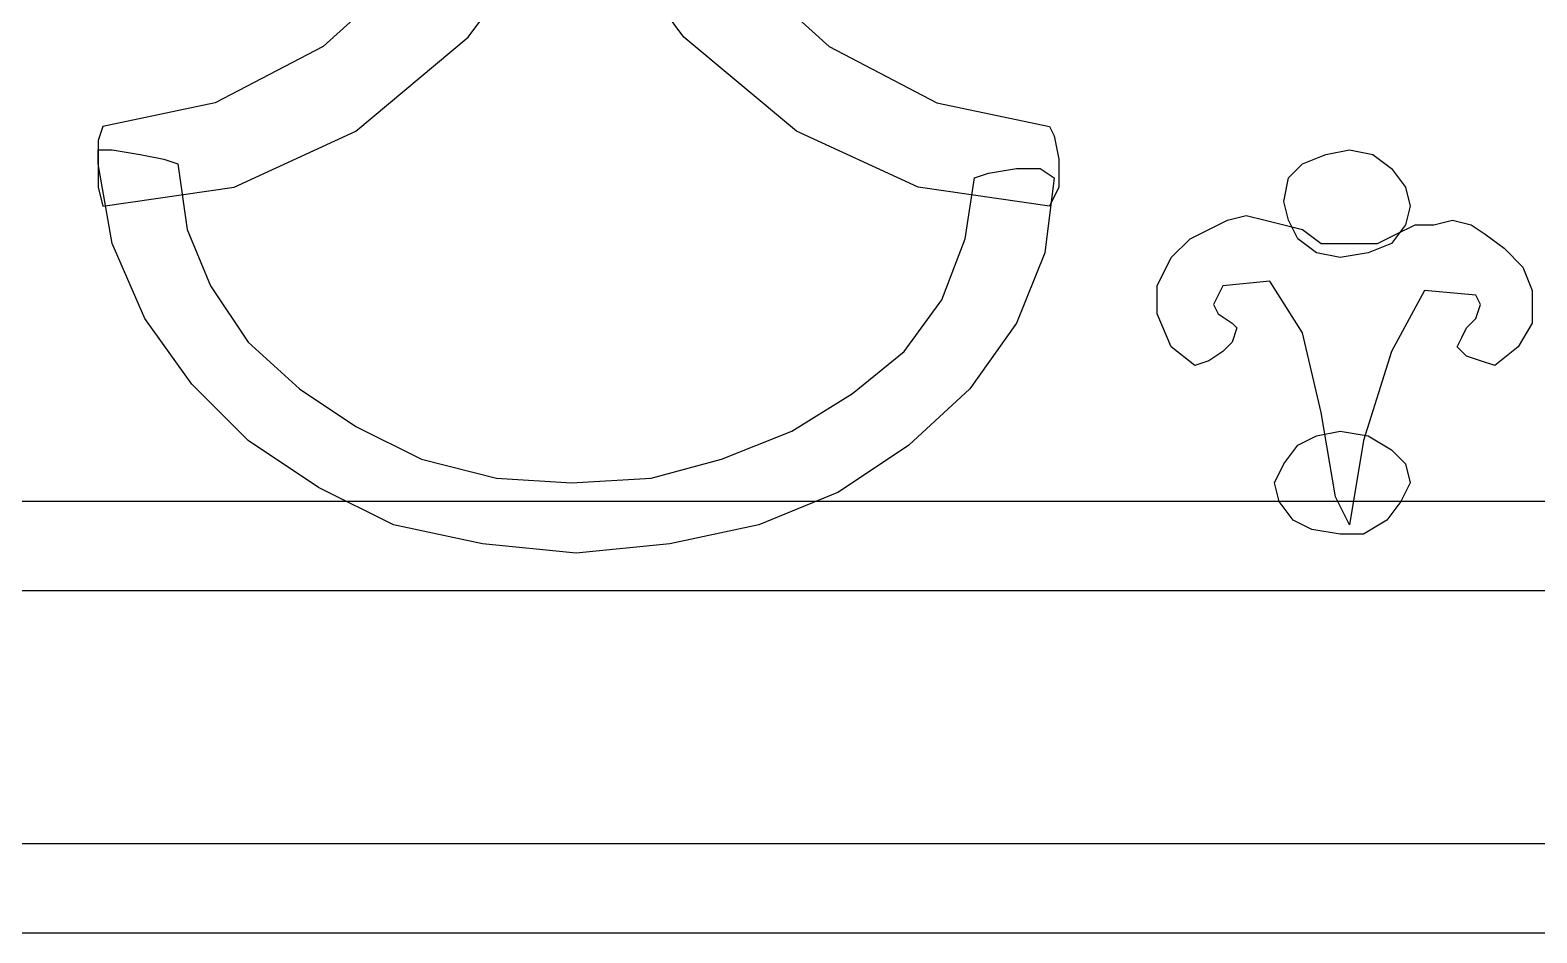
# Model space of a CAD drawing. Header units: centimetres. Extents: x -67 to 70, y -37 to 40.
# Drawn here: x -35.87 to -8.71, y -32.12 to -15.85 of the extents above; entities that cross this region are included whole.
import ezdxf

# ---------------------------------------------------------------- set-up
doc = ezdxf.new("R2010")
doc.units = ezdxf.units.CM
doc.header["$MEASUREMENT"] = 0
doc.layers.add('layer 1', color=7, linetype='Continuous')

msp = doc.modelspace()

# ---------------------------------------------------------------- linework, layer by layer
at = {"layer": 'layer 1', "color": 108}
for points, knots in [([(-22.90514, -0.69415), (-22.90514, -0.69415), (-23.15854, -4.41068), (-23.15854, -4.41068), (-23.15854, -4.41068), (-23.15854, -4.41068), (-23.83427, -7.8738), (-23.83427, -7.8738), (-23.83427, -7.8738), (-23.83427, -7.8738), (-24.84787, -10.99906), (-24.84787, -10.99906), (-24.84787, -10.99906), (-24.84787, -10.99906), (-26.2838, -13.70198), (-26.2838, -13.70198), (-26.2838, -13.70198), (-26.2838, -13.70198), (-27.97312, -15.98257), (-27.97312, -15.98257), (-27.97312, -15.98257), (-27.97312, -15.98257), (-30.00032, -17.6719), (-30.00032, -17.6719), (-30.00032, -17.6719), (-30.00032, -17.6719), (-32.19644, -18.6855), (-32.19644, -18.6855), (-32.19644, -18.6855), (-32.19644, -18.6855), (-34.5615, -19.02336), (-34.5615, -19.02336), (-34.5615, -19.02336), (-34.5615, -19.02336), (-34.64597, -18.6855), (-34.64597, -18.6855), (-34.64597, -18.6855), (-34.64597, -18.6855), (-34.64597, -18.26317), (-34.64597, -18.26317), (-34.64597, -18.26317), (-34.64597, -18.26317), (-34.64597, -17.84083), (-34.64597, -17.84083), (-34.64597, -17.84083), (-34.64597, -17.84083), (-34.5615, -17.58744), (-34.5615, -17.58744), (-34.5615, -17.58744), (-34.5615, -17.58744), (-32.53431, -17.1651), (-32.53431, -17.1651), (-32.53431, -17.1651), (-32.53431, -17.1651), (-30.59158, -16.15151), (-30.59158, -16.15151), (-30.59158, -16.15151), (-30.59158, -16.15151), (-28.81779, -14.54664), (-28.81779, -14.54664), (-28.81779, -14.54664), (-28.81779, -14.54664), (-27.21293, -12.43498), (-27.21293, -12.43498), (-27.21293, -12.43498), (-27.21293, -12.43498), (-25.94593, -9.90099), (-25.94593, -9.90099), (-25.94593, -9.90099), (-25.94593, -9.90099), (-25.0168, -7.02913), (-25.0168, -7.02913), (-25.0168, -7.02913), (-25.0168, -7.02913), (-24.42553, -3.81941), (-24.42553, -3.81941), (-24.42553, -3.81941), (-24.42553, -3.81941), (-24.34107, -0.52522), (-24.34107, -0.52522), (-24.34107, -0.52522), (-24.34107, -0.52522), (-24.51, 2.60004), (-24.51, 2.60004), (-24.51, 2.60004), (-24.51, 2.60004), (-25.18573, 5.64083), (-25.18573, 5.64083), (-25.18573, 5.64083), (-25.18573, 5.64083), (-26.19933, 8.51268), (-26.19933, 8.51268), (-26.19933, 8.51268), (-26.19933, 8.51268), (-27.46633, 11.04668), (-27.46633, 11.04668), (-27.46633, 11.04668), (-27.46633, 11.04668), (-29.07119, 13.32727), (-29.07119, 13.32727), (-29.07119, 13.32727), (-29.07119, 13.32727), (-30.84498, 15.0166), (-30.84498, 15.0166), (-30.84498, 15.0166), (-30.84498, 15.0166), (-32.70324, 16.28359), (-32.70324, 16.28359), (-32.70324, 16.28359), (-32.70324, 16.28359), (-34.64597, 16.79039), (-34.64597, 16.79039), (-34.64597, 16.79039), (-34.64597, 16.79039), (-34.73044, 16.95932), (-34.73044, 16.95932), (-34.73044, 16.95932), (-34.73044, 16.95932), (-34.73044, 17.29719), (-34.73044, 17.29719), (-34.73044, 17.29719), (-34.73044, 17.29719), (-34.64597, 17.71952), (-34.64597, 17.71952), (-34.64597, 17.71952), (-34.64597, 17.71952), (-34.64597, 17.97292), (-34.64597, 17.97292), (-34.64597, 17.97292), (-34.64597, 17.97292), (-32.11198, 17.46612), (-32.11198, 17.46612), (-32.11198, 17.46612), (-32.11198, 17.46612), (-29.83138, 16.11466), (-29.83138, 16.11466), (-29.83138, 16.11466), (-29.83138, 16.11466), (-27.80419, 14.08747), (-27.80419, 14.08747), (-27.80419, 14.08747), (-27.80419, 14.08747), (-26.11486, 11.55347), (-26.11486, 11.55347), (-26.11486, 11.55347), (-26.11486, 11.55347), (-24.7634, 8.68162), (-24.7634, 8.68162), (-24.7634, 8.68162), (-24.7634, 8.68162), (-23.7498, 5.64083), (-23.7498, 5.64083), (-23.7498, 5.64083), (-23.7498, 5.64083), (-23.15854, 2.4311), (-23.15854, 2.4311), (-23.15854, 2.4311), (-23.15854, 2.4311), (-22.90514, -0.69415), (-22.90514, -0.69415)], [0, 0, 0, 0, 0.025, 0.025, 0.025, 0.025, 0.05, 0.05, 0.05, 0.05, 0.075, 0.075, 0.075, 0.075, 0.1, 0.1, 0.1, 0.1, 0.125, 0.125, 0.125, 0.125, 0.15, 0.15, 0.15, 0.15, 0.175, 0.175, 0.175, 0.175, 0.2, 0.2, 0.2, 0.2, 0.225, 0.225, 0.225, 0.225, 0.25, 0.25, 0.25, 0.25, 0.275, 0.275, 0.275, 0.275, 0.3, 0.3, 0.3, 0.3, 0.325, 0.325, 0.325, 0.325, 0.35, 0.35, 0.35, 0.35, 0.375, 0.375, 0.375, 0.375, 0.4, 0.4, 0.4, 0.4, 0.425, 0.425, 0.425, 0.425, 0.45, 0.45, 0.45, 0.45, 0.475, 0.475, 0.475, 0.475, 0.5, 0.5, 0.5, 0.5, 0.525, 0.525, 0.525, 0.525, 0.55, 0.55, 0.55, 0.55, 0.575, 0.575, 0.575, 0.575, 0.6, 0.6, 0.6, 0.6, 0.625, 0.625, 0.625, 0.625, 0.65, 0.65, 0.65, 0.65, 0.675, 0.675, 0.675, 0.675, 0.7, 0.7, 0.7, 0.7, 0.725, 0.725, 0.725, 0.725, 0.75, 0.75, 0.75, 0.75, 0.775, 0.775, 0.775, 0.775, 0.8, 0.8, 0.8, 0.8, 0.825, 0.825, 0.825, 0.825, 0.85, 0.85, 0.85, 0.85, 0.875, 0.875, 0.875, 0.875, 0.9, 0.9, 0.9, 0.9, 0.925, 0.925, 0.925, 0.925, 0.95, 0.95, 0.95, 0.95, 0.975, 0.975, 0.975, 0.975, 1, 1, 1, 1]), ([(-29.15565, -0.69415), (-29.15565, -0.69415), (-28.90225, -4.41068), (-28.90225, -4.41068), (-28.90225, -4.41068), (-28.90225, -4.41068), (-28.22652, -7.8738), (-28.22652, -7.8738), (-28.22652, -7.8738), (-28.22652, -7.8738), (-27.21293, -10.99906), (-27.21293, -10.99906), (-27.21293, -10.99906), (-27.21293, -10.99906), (-25.777, -13.70198), (-25.777, -13.70198), (-25.777, -13.70198), (-25.777, -13.70198), (-24.08767, -15.98257), (-24.08767, -15.98257), (-24.08767, -15.98257), (-24.08767, -15.98257), (-22.06048, -17.6719), (-22.06048, -17.6719), (-22.06048, -17.6719), (-22.06048, -17.6719), (-19.86435, -18.6855), (-19.86435, -18.6855), (-19.86435, -18.6855), (-19.86435, -18.6855), (-17.49929, -19.02336), (-17.49929, -19.02336), (-17.49929, -19.02336), (-17.49929, -19.02336), (-17.33036, -18.6855), (-17.33036, -18.6855), (-17.33036, -18.6855), (-17.33036, -18.6855), (-17.33036, -18.1787), (-17.33036, -18.1787), (-17.33036, -18.1787), (-17.33036, -18.1787), (-17.41482, -17.75637), (-17.41482, -17.75637), (-17.41482, -17.75637), (-17.41482, -17.75637), (-17.49929, -17.58744), (-17.49929, -17.58744), (-17.49929, -17.58744), (-17.49929, -17.58744), (-19.52648, -17.1651), (-19.52648, -17.1651), (-19.52648, -17.1651), (-19.52648, -17.1651), (-21.46921, -16.15151), (-21.46921, -16.15151), (-21.46921, -16.15151), (-21.46921, -16.15151), (-23.24301, -14.54664), (-23.24301, -14.54664), (-23.24301, -14.54664), (-23.24301, -14.54664), (-24.7634, -12.43498), (-24.7634, -12.43498), (-24.7634, -12.43498), (-24.7634, -12.43498), (-26.11486, -9.90099), (-26.11486, -9.90099), (-26.11486, -9.90099), (-26.11486, -9.90099), (-27.04399, -7.02913), (-27.04399, -7.02913), (-27.04399, -7.02913), (-27.04399, -7.02913), (-27.63526, -3.81941), (-27.63526, -3.81941), (-27.63526, -3.81941), (-27.63526, -3.81941), (-27.71972, -0.52522), (-27.71972, -0.52522), (-27.71972, -0.52522), (-27.71972, -0.52522), (-27.46633, 2.60004), (-27.46633, 2.60004), (-27.46633, 2.60004), (-27.46633, 2.60004), (-26.87506, 5.64083), (-26.87506, 5.64083), (-26.87506, 5.64083), (-26.87506, 5.64083), (-25.86146, 8.51268), (-25.86146, 8.51268), (-25.86146, 8.51268), (-25.86146, 8.51268), (-24.51, 11.04668), (-24.51, 11.04668), (-24.51, 11.04668), (-24.51, 11.04668), (-22.98961, 13.32727), (-22.98961, 13.32727), (-22.98961, 13.32727), (-22.98961, 13.32727), (-21.30028, 15.0166), (-21.30028, 15.0166), (-21.30028, 15.0166), (-21.30028, 15.0166), (-19.44202, 16.28359), (-19.44202, 16.28359), (-19.44202, 16.28359), (-19.44202, 16.28359), (-17.49929, 16.79039), (-17.49929, 16.79039), (-17.49929, 16.79039), (-17.49929, 16.79039), (-17.24589, 16.95932), (-17.24589, 16.95932), (-17.24589, 16.95932), (-17.24589, 16.95932), (-17.24589, 17.29719), (-17.24589, 17.29719), (-17.24589, 17.29719), (-17.24589, 17.29719), (-17.33036, 17.71952), (-17.33036, 17.71952), (-17.33036, 17.71952), (-17.33036, 17.71952), (-17.41482, 17.97292), (-17.41482, 17.97292), (-17.41482, 17.97292), (-17.41482, 17.97292), (-19.94882, 17.46612), (-19.94882, 17.46612), (-19.94882, 17.46612), (-19.94882, 17.46612), (-22.22941, 16.11466), (-22.22941, 16.11466), (-22.22941, 16.11466), (-22.22941, 16.11466), (-24.2566, 14.08747), (-24.2566, 14.08747), (-24.2566, 14.08747), (-24.2566, 14.08747), (-25.94593, 11.55347), (-25.94593, 11.55347), (-25.94593, 11.55347), (-25.94593, 11.55347), (-27.29739, 8.68162), (-27.29739, 8.68162), (-27.29739, 8.68162), (-27.29739, 8.68162), (-28.22652, 5.64083), (-28.22652, 5.64083), (-28.22652, 5.64083), (-28.22652, 5.64083), (-28.90225, 2.4311), (-28.90225, 2.4311), (-28.90225, 2.4311), (-28.90225, 2.4311), (-29.15565, -0.69415), (-29.15565, -0.69415)], [0, 0, 0, 0, 0.025, 0.025, 0.025, 0.025, 0.05, 0.05, 0.05, 0.05, 0.075, 0.075, 0.075, 0.075, 0.1, 0.1, 0.1, 0.1, 0.125, 0.125, 0.125, 0.125, 0.15, 0.15, 0.15, 0.15, 0.175, 0.175, 0.175, 0.175, 0.2, 0.2, 0.2, 0.2, 0.225, 0.225, 0.225, 0.225, 0.25, 0.25, 0.25, 0.25, 0.275, 0.275, 0.275, 0.275, 0.3, 0.3, 0.3, 0.3, 0.325, 0.325, 0.325, 0.325, 0.35, 0.35, 0.35, 0.35, 0.375, 0.375, 0.375, 0.375, 0.4, 0.4, 0.4, 0.4, 0.425, 0.425, 0.425, 0.425, 0.45, 0.45, 0.45, 0.45, 0.475, 0.475, 0.475, 0.475, 0.5, 0.5, 0.5, 0.5, 0.525, 0.525, 0.525, 0.525, 0.55, 0.55, 0.55, 0.55, 0.575, 0.575, 0.575, 0.575, 0.6, 0.6, 0.6, 0.6, 0.625, 0.625, 0.625, 0.625, 0.65, 0.65, 0.65, 0.65, 0.675, 0.675, 0.675, 0.675, 0.7, 0.7, 0.7, 0.7, 0.725, 0.725, 0.725, 0.725, 0.75, 0.75, 0.75, 0.75, 0.775, 0.775, 0.775, 0.775, 0.8, 0.8, 0.8, 0.8, 0.825, 0.825, 0.825, 0.825, 0.85, 0.85, 0.85, 0.85, 0.875, 0.875, 0.875, 0.875, 0.9, 0.9, 0.9, 0.9, 0.925, 0.925, 0.925, 0.925, 0.95, 0.95, 0.95, 0.95, 0.975, 0.975, 0.975, 0.975, 1, 1, 1, 1]), ([(-26.0304, -25.27388), (-26.0304, -25.27388), (-24.34107, -25.10495), (-24.34107, -25.10495), (-24.34107, -25.10495), (-24.34107, -25.10495), (-22.73621, -24.76708), (-22.73621, -24.76708), (-22.73621, -24.76708), (-22.73621, -24.76708), (-21.30028, -24.17581), (-21.30028, -24.17581), (-21.30028, -24.17581), (-21.30028, -24.17581), (-20.03328, -23.33115), (-20.03328, -23.33115), (-20.03328, -23.33115), (-20.03328, -23.33115), (-18.93522, -22.31755), (-18.93522, -22.31755), (-18.93522, -22.31755), (-18.93522, -22.31755), (-18.09055, -21.13502), (-18.09055, -21.13502), (-18.09055, -21.13502), (-18.09055, -21.13502), (-17.58376, -19.86803), (-17.58376, -19.86803), (-17.58376, -19.86803), (-17.58376, -19.86803), (-17.41482, -18.51657), (-17.41482, -18.51657), (-17.41482, -18.51657), (-17.41482, -18.51657), (-17.66822, -18.34763), (-17.66822, -18.34763), (-17.66822, -18.34763), (-17.66822, -18.34763), (-18.09055, -18.34763), (-18.09055, -18.34763), (-18.09055, -18.34763), (-18.09055, -18.34763), (-18.59735, -18.4321), (-18.59735, -18.4321), (-18.59735, -18.4321), (-18.59735, -18.4321), (-18.85075, -18.51657), (-18.85075, -18.51657), (-18.85075, -18.51657), (-18.85075, -18.51657), (-19.01968, -19.61463), (-19.01968, -19.61463), (-19.01968, -19.61463), (-19.01968, -19.61463), (-19.44202, -20.71269), (-19.44202, -20.71269), (-19.44202, -20.71269), (-19.44202, -20.71269), (-20.11775, -21.64182), (-20.11775, -21.64182), (-20.11775, -21.64182), (-20.11775, -21.64182), (-21.04688, -22.40202), (-21.04688, -22.40202), (-21.04688, -22.40202), (-21.04688, -22.40202), (-22.14494, -23.07775), (-22.14494, -23.07775), (-22.14494, -23.07775), (-22.14494, -23.07775), (-23.41194, -23.58455), (-23.41194, -23.58455), (-23.41194, -23.58455), (-23.41194, -23.58455), (-24.67893, -23.92242), (-24.67893, -23.92242), (-24.67893, -23.92242), (-24.67893, -23.92242), (-26.11486, -24.00688), (-26.11486, -24.00688), (-26.11486, -24.00688), (-26.11486, -24.00688), (-27.46633, -23.92242), (-27.46633, -23.92242), (-27.46633, -23.92242), (-27.46633, -23.92242), (-28.81779, -23.58455), (-28.81779, -23.58455), (-28.81779, -23.58455), (-28.81779, -23.58455), (-30.00032, -22.99329), (-30.00032, -22.99329), (-30.00032, -22.99329), (-30.00032, -22.99329), (-31.01391, -22.31755), (-31.01391, -22.31755), (-31.01391, -22.31755), (-31.01391, -22.31755), (-31.94305, -21.47289), (-31.94305, -21.47289), (-31.94305, -21.47289), (-31.94305, -21.47289), (-32.61878, -20.45929), (-32.61878, -20.45929), (-32.61878, -20.45929), (-32.61878, -20.45929), (-33.04111, -19.4457), (-33.04111, -19.4457), (-33.04111, -19.4457), (-33.04111, -19.4457), (-33.21004, -18.26317), (-33.21004, -18.26317), (-33.21004, -18.26317), (-33.21004, -18.26317), (-33.46344, -18.1787), (-33.46344, -18.1787), (-33.46344, -18.1787), (-33.46344, -18.1787), (-33.88577, -18.09423), (-33.88577, -18.09423), (-33.88577, -18.09423), (-33.88577, -18.09423), (-34.39257, -18.00977), (-34.39257, -18.00977), (-34.39257, -18.00977), (-34.39257, -18.00977), (-34.64597, -18.00977), (-34.64597, -18.00977), (-34.64597, -18.00977), (-34.64597, -18.00977), (-34.64597, -18.09423), (-34.64597, -18.09423), (-34.64597, -18.09423), (-34.64597, -18.09423), (-34.64597, -18.1787), (-34.64597, -18.1787), (-34.64597, -18.1787), (-34.64597, -18.1787), (-34.64597, -18.26317), (-34.64597, -18.26317), (-34.64597, -18.26317), (-34.64597, -18.26317), (-34.64597, -18.26317), (-34.64597, -18.26317), (-34.64597, -18.26317), (-34.64597, -18.26317), (-34.39257, -19.6991), (-34.39257, -19.6991), (-34.39257, -19.6991), (-34.39257, -19.6991), (-33.80131, -21.05056), (-33.80131, -21.05056), (-33.80131, -21.05056), (-33.80131, -21.05056), (-32.95664, -22.23309), (-32.95664, -22.23309), (-32.95664, -22.23309), (-32.95664, -22.23309), (-31.94305, -23.24668), (-31.94305, -23.24668), (-31.94305, -23.24668), (-31.94305, -23.24668), (-30.67605, -24.09135), (-30.67605, -24.09135), (-30.67605, -24.09135), (-30.67605, -24.09135), (-29.32459, -24.76708), (-29.32459, -24.76708), (-29.32459, -24.76708), (-29.32459, -24.76708), (-27.71972, -25.10495), (-27.71972, -25.10495), (-27.71972, -25.10495), (-27.71972, -25.10495), (-26.0304, -25.27388), (-26.0304, -25.27388)], [0, 0, 0, 0, 0.02272727, 0.02272727, 0.02272727, 0.02272727, 0.04545455, 0.04545455, 0.04545455, 0.04545455, 0.06818182, 0.06818182, 0.06818182, 0.06818182, 0.09090909, 0.09090909, 0.09090909, 0.09090909, 0.11363636, 0.11363636, 0.11363636, 0.11363636, 0.13636364, 0.13636364, 0.13636364, 0.13636364, 0.15909091, 0.15909091, 0.15909091, 0.15909091, 0.18181818, 0.18181818, 0.18181818, 0.18181818, 0.20454545, 0.20454545, 0.20454545, 0.20454545, 0.22727273, 0.22727273, 0.22727273, 0.22727273, 0.25, 0.25, 0.25, 0.25, 0.27272727, 0.27272727, 0.27272727, 0.27272727, 0.29545455, 0.29545455, 0.29545455, 0.29545455, 0.31818182, 0.31818182, 0.31818182, 0.31818182, 0.34090909, 0.34090909, 0.34090909, 0.34090909, 0.36363636, 0.36363636, 0.36363636, 0.36363636, 0.38636364, 0.38636364, 0.38636364, 0.38636364, 0.40909091, 0.40909091, 0.40909091, 0.40909091, 0.43181818, 0.43181818, 0.43181818, 0.43181818, 0.45454545, 0.45454545, 0.45454545, 0.45454545, 0.47727273, 0.47727273, 0.47727273, 0.47727273, 0.5, 0.5, 0.5, 0.5, 0.52272727, 0.52272727, 0.52272727, 0.52272727, 0.54545455, 0.54545455, 0.54545455, 0.54545455, 0.56818182, 0.56818182, 0.56818182, 0.56818182, 0.59090909, 0.59090909, 0.59090909, 0.59090909, 0.61363636, 0.61363636, 0.61363636, 0.61363636, 0.63636364, 0.63636364, 0.63636364, 0.63636364, 0.65909091, 0.65909091, 0.65909091, 0.65909091, 0.68181818, 0.68181818, 0.68181818, 0.68181818, 0.70454545, 0.70454545, 0.70454545, 0.70454545, 0.72727273, 0.72727273, 0.72727273, 0.72727273, 0.75, 0.75, 0.75, 0.75, 0.77272727, 0.77272727, 0.77272727, 0.77272727, 0.79545455, 0.79545455, 0.79545455, 0.79545455, 0.81818182, 0.81818182, 0.81818182, 0.81818182, 0.84090909, 0.84090909, 0.84090909, 0.84090909, 0.86363636, 0.86363636, 0.86363636, 0.86363636, 0.88636364, 0.88636364, 0.88636364, 0.88636364, 0.90909091, 0.90909091, 0.90909091, 0.90909091, 0.93181818, 0.93181818, 0.93181818, 0.93181818, 0.95454545, 0.95454545, 0.95454545, 0.95454545, 0.97727273, 0.97727273, 0.97727273, 0.97727273, 1, 1, 1, 1]), ([(-10.99538, -19.02336), (-10.99538, -19.02336), (-11.07984, -18.6855), (-11.07984, -18.6855), (-11.07984, -18.6855), (-11.07984, -18.6855), (-11.33324, -18.34763), (-11.33324, -18.34763), (-11.33324, -18.34763), (-11.33324, -18.34763), (-11.67111, -18.09423), (-11.67111, -18.09423), (-11.67111, -18.09423), (-11.67111, -18.09423), (-12.09344, -18.00977), (-12.09344, -18.00977), (-12.09344, -18.00977), (-12.09344, -18.00977), (-12.51577, -18.09423), (-12.51577, -18.09423), (-12.51577, -18.09423), (-12.51577, -18.09423), (-12.9381, -18.26317), (-12.9381, -18.26317), (-12.9381, -18.26317), (-12.9381, -18.26317), (-13.1915, -18.51657), (-13.1915, -18.51657), (-13.1915, -18.51657), (-13.1915, -18.51657), (-13.27597, -18.9389), (-13.27597, -18.9389), (-13.27597, -18.9389), (-13.27597, -18.9389), (-13.1915, -19.27676), (-13.1915, -19.27676), (-13.1915, -19.27676), (-13.1915, -19.27676), (-13.02257, -19.61463), (-13.02257, -19.61463), (-13.02257, -19.61463), (-13.02257, -19.61463), (-12.6847, -19.86803), (-12.6847, -19.86803), (-12.6847, -19.86803), (-12.6847, -19.86803), (-12.26237, -19.95249), (-12.26237, -19.95249), (-12.26237, -19.95249), (-12.26237, -19.95249), (-11.75557, -19.86803), (-11.75557, -19.86803), (-11.75557, -19.86803), (-11.75557, -19.86803), (-11.33324, -19.6991), (-11.33324, -19.6991), (-11.33324, -19.6991), (-11.33324, -19.6991), (-11.07984, -19.36123), (-11.07984, -19.36123), (-11.07984, -19.36123), (-11.07984, -19.36123), (-10.99538, -19.02336), (-10.99538, -19.02336)], [0, 0, 0, 0, 0.0625, 0.0625, 0.0625, 0.0625, 0.125, 0.125, 0.125, 0.125, 0.1875, 0.1875, 0.1875, 0.1875, 0.25, 0.25, 0.25, 0.25, 0.3125, 0.3125, 0.3125, 0.3125, 0.375, 0.375, 0.375, 0.375, 0.4375, 0.4375, 0.4375, 0.4375, 0.5, 0.5, 0.5, 0.5, 0.5625, 0.5625, 0.5625, 0.5625, 0.625, 0.625, 0.625, 0.625, 0.6875, 0.6875, 0.6875, 0.6875, 0.75, 0.75, 0.75, 0.75, 0.8125, 0.8125, 0.8125, 0.8125, 0.875, 0.875, 0.875, 0.875, 0.9375, 0.9375, 0.9375, 0.9375, 1, 1, 1, 1]), ([(-11.58664, -19.6991), (-11.58664, -19.6991), (-12.60024, -19.6991), (-12.60024, -19.6991), (-12.60024, -19.6991), (-12.60024, -19.6991), (-12.60024, -19.6991), (-12.60024, -19.6991), (-12.60024, -19.6991), (-12.60024, -19.6991), (-12.9381, -19.4457), (-12.9381, -19.4457), (-12.9381, -19.4457), (-12.9381, -19.4457), (-13.27597, -19.36123), (-13.27597, -19.36123), (-13.27597, -19.36123), (-13.27597, -19.36123), (-13.61383, -19.27676), (-13.61383, -19.27676), (-13.61383, -19.27676), (-13.61383, -19.27676), (-13.9517, -19.1923), (-13.9517, -19.1923), (-13.9517, -19.1923), (-13.9517, -19.1923), (-14.28957, -19.27676), (-14.28957, -19.27676), (-14.28957, -19.27676), (-14.28957, -19.27676), (-14.62743, -19.4457), (-14.62743, -19.4457), (-14.62743, -19.4457), (-14.62743, -19.4457), (-14.9653, -19.61463), (-14.9653, -19.61463), (-14.9653, -19.61463), (-14.9653, -19.61463), (-15.30316, -19.95249), (-15.30316, -19.95249), (-15.30316, -19.95249), (-15.30316, -19.95249), (-15.55656, -20.45929), (-15.55656, -20.45929), (-15.55656, -20.45929), (-15.55656, -20.45929), (-15.55656, -20.96609), (-15.55656, -20.96609), (-15.55656, -20.96609), (-15.55656, -20.96609), (-15.30316, -21.55736), (-15.30316, -21.55736), (-15.30316, -21.55736), (-15.30316, -21.55736), (-14.88083, -21.89522), (-14.88083, -21.89522), (-14.88083, -21.89522), (-14.88083, -21.89522), (-14.62743, -21.81076), (-14.62743, -21.81076), (-14.62743, -21.81076), (-14.62743, -21.81076), (-14.37403, -21.64182), (-14.37403, -21.64182), (-14.37403, -21.64182), (-14.37403, -21.64182), (-14.2051, -21.47289), (-14.2051, -21.47289), (-14.2051, -21.47289), (-14.2051, -21.47289), (-14.12063, -21.21949), (-14.12063, -21.21949), (-14.12063, -21.21949), (-14.12063, -21.21949), (-14.2051, -21.13502), (-14.2051, -21.13502), (-14.2051, -21.13502), (-14.2051, -21.13502), (-14.4585, -20.96609), (-14.4585, -20.96609), (-14.4585, -20.96609), (-14.4585, -20.96609), (-14.54297, -20.79716), (-14.54297, -20.79716), (-14.54297, -20.79716), (-14.54297, -20.79716), (-14.37403, -20.45929), (-14.37403, -20.45929), (-14.37403, -20.45929), (-14.37403, -20.45929), (-13.52937, -20.37483), (-13.52937, -20.37483), (-13.52937, -20.37483), (-13.52937, -20.37483), (-12.9381, -21.30396), (-12.9381, -21.30396), (-12.9381, -21.30396), (-12.9381, -21.30396), (-12.60024, -22.73989), (-12.60024, -22.73989), (-12.60024, -22.73989), (-12.60024, -22.73989), (-12.34684, -24.26028), (-12.34684, -24.26028), (-12.34684, -24.26028), (-12.34684, -24.26028), (-12.09344, -24.76708), (-12.09344, -24.76708), (-12.09344, -24.76708), (-12.09344, -24.76708), (-11.84004, -23.24668), (-11.84004, -23.24668), (-11.84004, -23.24668), (-11.84004, -23.24668), (-11.33324, -21.64182), (-11.33324, -21.64182), (-11.33324, -21.64182), (-11.33324, -21.64182), (-10.74198, -20.54376), (-10.74198, -20.54376), (-10.74198, -20.54376), (-10.74198, -20.54376), (-9.81285, -20.62823), (-9.81285, -20.62823), (-9.81285, -20.62823), (-9.81285, -20.62823), (-9.72838, -20.79716), (-9.72838, -20.79716), (-9.72838, -20.79716), (-9.72838, -20.79716), (-9.81285, -21.05056), (-9.81285, -21.05056), (-9.81285, -21.05056), (-9.81285, -21.05056), (-9.98178, -21.21949), (-9.98178, -21.21949), (-9.98178, -21.21949), (-9.98178, -21.21949), (-10.06625, -21.38842), (-10.06625, -21.38842), (-10.06625, -21.38842), (-10.06625, -21.38842), (-10.15071, -21.55736), (-10.15071, -21.55736), (-10.15071, -21.55736), (-10.15071, -21.55736), (-9.98178, -21.72629), (-9.98178, -21.72629), (-9.98178, -21.72629), (-9.98178, -21.72629), (-9.72838, -21.81076), (-9.72838, -21.81076), (-9.72838, -21.81076), (-9.72838, -21.81076), (-9.47498, -21.89522), (-9.47498, -21.89522), (-9.47498, -21.89522), (-9.47498, -21.89522), (-9.05265, -21.55736), (-9.05265, -21.55736), (-9.05265, -21.55736), (-9.05265, -21.55736), (-8.79925, -21.13502), (-8.79925, -21.13502), (-8.79925, -21.13502), (-8.79925, -21.13502), (-8.79925, -20.54376), (-8.79925, -20.54376), (-8.79925, -20.54376), (-8.79925, -20.54376), (-8.96818, -20.12143), (-8.96818, -20.12143), (-8.96818, -20.12143), (-8.96818, -20.12143), (-9.30605, -19.78356), (-9.30605, -19.78356), (-9.30605, -19.78356), (-9.30605, -19.78356), (-9.64391, -19.53016), (-9.64391, -19.53016), (-9.64391, -19.53016), (-9.64391, -19.53016), (-9.89731, -19.36123), (-9.89731, -19.36123), (-9.89731, -19.36123), (-9.89731, -19.36123), (-10.23518, -19.27676), (-10.23518, -19.27676), (-10.23518, -19.27676), (-10.23518, -19.27676), (-10.57304, -19.36123), (-10.57304, -19.36123), (-10.57304, -19.36123), (-10.57304, -19.36123), (-10.91091, -19.36123), (-10.91091, -19.36123), (-10.91091, -19.36123), (-10.91091, -19.36123), (-11.24878, -19.53016), (-11.24878, -19.53016), (-11.24878, -19.53016), (-11.24878, -19.53016), (-11.58664, -19.6991), (-11.58664, -19.6991), (-11.58664, -19.6991), (-11.58664, -19.6991), (-11.58664, -19.6991), (-11.58664, -19.6991)], [0, 0, 0, 0, 0.01923077, 0.01923077, 0.01923077, 0.01923077, 0.03846154, 0.03846154, 0.03846154, 0.03846154, 0.05769231, 0.05769231, 0.05769231, 0.05769231, 0.07692308, 0.07692308, 0.07692308, 0.07692308, 0.09615385, 0.09615385, 0.09615385, 0.09615385, 0.11538462, 0.11538462, 0.11538462, 0.11538462, 0.13461538, 0.13461538, 0.13461538, 0.13461538, 0.15384615, 0.15384615, 0.15384615, 0.15384615, 0.17307692, 0.17307692, 0.17307692, 0.17307692, 0.19230769, 0.19230769, 0.19230769, 0.19230769, 0.21153846, 0.21153846, 0.21153846, 0.21153846, 0.23076923, 0.23076923, 0.23076923, 0.23076923, 0.25, 0.25, 0.25, 0.25, 0.26923077, 0.26923077, 0.26923077, 0.26923077, 0.28846154, 0.28846154, 0.28846154, 0.28846154, 0.30769231, 0.30769231, 0.30769231, 0.30769231, 0.32692308, 0.32692308, 0.32692308, 0.32692308, 0.34615385, 0.34615385, 0.34615385, 0.34615385, 0.36538462, 0.36538462, 0.36538462, 0.36538462, 0.38461538, 0.38461538, 0.38461538, 0.38461538, 0.40384615, 0.40384615, 0.40384615, 0.40384615, 0.42307692, 0.42307692, 0.42307692, 0.42307692, 0.44230769, 0.44230769, 0.44230769, 0.44230769, 0.46153846, 0.46153846, 0.46153846, 0.46153846, 0.48076923, 0.48076923, 0.48076923, 0.48076923, 0.5, 0.5, 0.5, 0.5, 0.51923077, 0.51923077, 0.51923077, 0.51923077, 0.53846154, 0.53846154, 0.53846154, 0.53846154, 0.55769231, 0.55769231, 0.55769231, 0.55769231, 0.57692308, 0.57692308, 0.57692308, 0.57692308, 0.59615385, 0.59615385, 0.59615385, 0.59615385, 0.61538462, 0.61538462, 0.61538462, 0.61538462, 0.63461538, 0.63461538, 0.63461538, 0.63461538, 0.65384615, 0.65384615, 0.65384615, 0.65384615, 0.67307692, 0.67307692, 0.67307692, 0.67307692, 0.69230769, 0.69230769, 0.69230769, 0.69230769, 0.71153846, 0.71153846, 0.71153846, 0.71153846, 0.73076923, 0.73076923, 0.73076923, 0.73076923, 0.75, 0.75, 0.75, 0.75, 0.76923077, 0.76923077, 0.76923077, 0.76923077, 0.78846154, 0.78846154, 0.78846154, 0.78846154, 0.80769231, 0.80769231, 0.80769231, 0.80769231, 0.82692308, 0.82692308, 0.82692308, 0.82692308, 0.84615385, 0.84615385, 0.84615385, 0.84615385, 0.86538462, 0.86538462, 0.86538462, 0.86538462, 0.88461538, 0.88461538, 0.88461538, 0.88461538, 0.90384615, 0.90384615, 0.90384615, 0.90384615, 0.92307692, 0.92307692, 0.92307692, 0.92307692, 0.94230769, 0.94230769, 0.94230769, 0.94230769, 0.96153846, 0.96153846, 0.96153846, 0.96153846, 0.98076923, 0.98076923, 0.98076923, 0.98076923, 1, 1, 1, 1]), ([(-10.99538, -24.00688), (-10.99538, -24.00688), (-11.07984, -23.66902), (-11.07984, -23.66902), (-11.07984, -23.66902), (-11.07984, -23.66902), (-11.33324, -23.41562), (-11.33324, -23.41562), (-11.33324, -23.41562), (-11.33324, -23.41562), (-11.75557, -23.16222), (-11.75557, -23.16222), (-11.75557, -23.16222), (-11.75557, -23.16222), (-12.26237, -23.07775), (-12.26237, -23.07775), (-12.26237, -23.07775), (-12.26237, -23.07775), (-12.6847, -23.16222), (-12.6847, -23.16222), (-12.6847, -23.16222), (-12.6847, -23.16222), (-13.02257, -23.33115), (-13.02257, -23.33115), (-13.02257, -23.33115), (-13.02257, -23.33115), (-13.27597, -23.66902), (-13.27597, -23.66902), (-13.27597, -23.66902), (-13.27597, -23.66902), (-13.4449, -24.00688), (-13.4449, -24.00688), (-13.4449, -24.00688), (-13.4449, -24.00688), (-13.36044, -24.34475), (-13.36044, -24.34475), (-13.36044, -24.34475), (-13.36044, -24.34475), (-13.10704, -24.68261), (-13.10704, -24.68261), (-13.10704, -24.68261), (-13.10704, -24.68261), (-12.76917, -24.85155), (-12.76917, -24.85155), (-12.76917, -24.85155), (-12.76917, -24.85155), (-12.26237, -24.93601), (-12.26237, -24.93601), (-12.26237, -24.93601), (-12.26237, -24.93601), (-11.84004, -24.93601), (-11.84004, -24.93601), (-11.84004, -24.93601), (-11.84004, -24.93601), (-11.41771, -24.68261), (-11.41771, -24.68261), (-11.41771, -24.68261), (-11.41771, -24.68261), (-11.16431, -24.34475), (-11.16431, -24.34475), (-11.16431, -24.34475), (-11.16431, -24.34475), (-10.99538, -24.00688), (-10.99538, -24.00688)], [0, 0, 0, 0, 0.0625, 0.0625, 0.0625, 0.0625, 0.125, 0.125, 0.125, 0.125, 0.1875, 0.1875, 0.1875, 0.1875, 0.25, 0.25, 0.25, 0.25, 0.3125, 0.3125, 0.3125, 0.3125, 0.375, 0.375, 0.375, 0.375, 0.4375, 0.4375, 0.4375, 0.4375, 0.5, 0.5, 0.5, 0.5, 0.5625, 0.5625, 0.5625, 0.5625, 0.625, 0.625, 0.625, 0.625, 0.6875, 0.6875, 0.6875, 0.6875, 0.75, 0.75, 0.75, 0.75, 0.8125, 0.8125, 0.8125, 0.8125, 0.875, 0.875, 0.875, 0.875, 0.9375, 0.9375, 0.9375, 0.9375, 1, 1, 1, 1]), ([(-63.11115, -24.34475), (-63.11115, -24.34475), (65.19332, -24.34475), (65.19332, -24.34475), (65.19332, -24.34475), (65.19332, -24.34475), (65.19332, -25.94961), (65.19332, -25.94961), (65.19332, -25.94961), (65.19332, -25.94961), (-63.11115, -25.94961), (-63.11115, -25.94961), (-63.11115, -25.94961), (-63.11115, -25.94961), (-63.11115, -24.34475), (-63.11115, -24.34475)], [0, 0, 0, 0, 0.25, 0.25, 0.25, 0.25, 0.5, 0.5, 0.5, 0.5, 0.75, 0.75, 0.75, 0.75, 1, 1, 1, 1]), ([(-63.11115, -30.5108), (-63.11115, -30.5108), (65.19332, -30.5108), (65.19332, -30.5108), (65.19332, -30.5108), (65.19332, -30.5108), (65.19332, -32.11566), (65.19332, -32.11566), (65.19332, -32.11566), (65.19332, -32.11566), (-63.11115, -32.11566), (-63.11115, -32.11566), (-63.11115, -32.11566), (-63.11115, -32.11566), (-63.11115, -30.5108), (-63.11115, -30.5108)], [0, 0, 0, 0, 0.25, 0.25, 0.25, 0.25, 0.5, 0.5, 0.5, 0.5, 0.75, 0.75, 0.75, 0.75, 1, 1, 1, 1])]:
    msp.add_open_spline(points, degree=3, knots=knots, dxfattribs=at)

doc.saveas('drawing.dxf')
